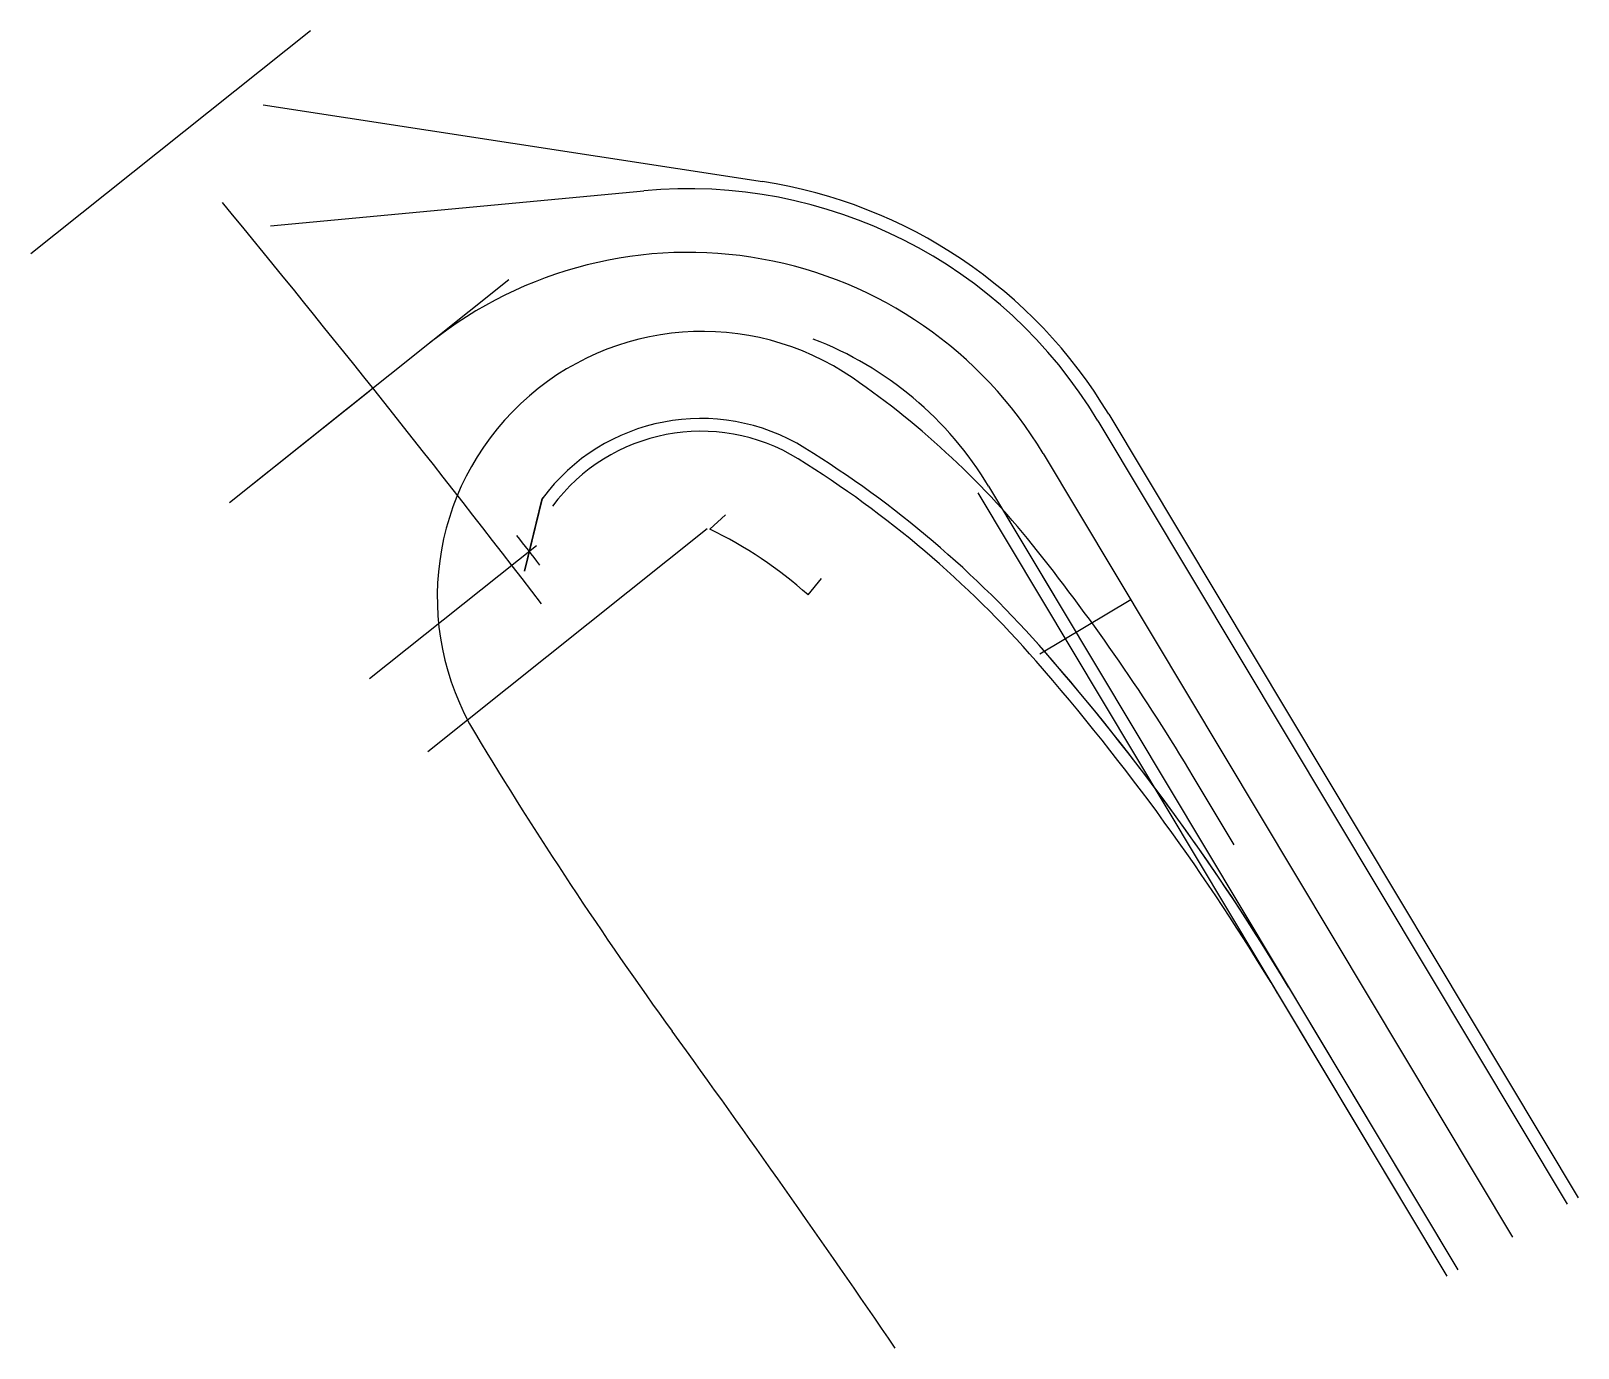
# Model space of a CAD drawing. Extents: x 268557.5 to 268630.4, y 5769850.5 to 5769912.6.
import ezdxf

# ---------------------------------------------------------------- set-up
doc = ezdxf.new("R2010")
doc.units = 0
for name, color, linetype in [('_CIVIL_CONSTRUCTION', 7, 'Continuous'), ('Default', 7, 'Continuous'), ('EARTHWORKS_BATTER_LINE', 7, 'Continuous'), ('ROAD_SHOULDER', 7, 'Continuous'), ('ROAD_VERGE1', 7, 'Continuous'), ('SURFACE_EXISTING_VA', 7, 'Continuous'), ('TEMPLATE_ITL_DNC', 7, 'Continuous')]:
    doc.layers.add(name, color=color, linetype=linetype)

msp = doc.modelspace()

# ---------------------------------------------------------------- linework, layer by layer
at = {"layer": '_CIVIL_CONSTRUCTION'}
for p, q in [((268570.697, 5769912.587), (268557.529, 5769902.091)), ((268580.046, 5769900.857), (268566.878, 5769890.361)), ((268602.65, 5769891.134), (268606.771, 5769884.254)), ((268602.65, 5769891.134), (268606.771, 5769884.254)), ((268589.395, 5769889.127), (268576.227, 5769878.631)), ((268609.345, 5769885.795), (268605.056, 5769883.226))]:
    msp.add_line(p, q, dxfattribs=at)
for centre, radius, start, end in [((268019.478, 5769454.066), 708.65, 37.513425, 39.466998), ((268019.478, 5769454.066), 708.65, 37.513425, 39.466998), ((268588.495, 5769882.655), 16.5, 30.92327, 69.08966), ((268588.495, 5769882.655), 16.5, 30.92327, 69.08966)]:
    msp.add_arc(centre, radius, start, end, dxfattribs=at)
at = {"layer": 'Default'}
for p, q in [((268568.462, 5769909.098), (268591.998, 5769905.488)), ((268568.809, 5769903.409), (268586.397, 5769905.057)), ((268573.462, 5769895.609), (268566.878, 5769890.361)), ((268607.797, 5769894.217), (268629.905, 5769857.312)), ((268608.312, 5769894.526), (268630.419, 5769857.621)), ((268605.223, 5769892.676), (268627.331, 5769855.771)), ((268602.65, 5769891.134), (268624.757, 5769854.229)), ((268580.784, 5769887.131), (268581.614, 5769890.553)), ((268602.135, 5769890.826), (268624.243, 5769853.921)), ((268589.507, 5769889.12), (268590.253, 5769889.786)), ((268581.347, 5769888.338), (268573.485, 5769882.072)), ((268594.145, 5769886.016), (268594.775, 5769886.792))]:
    msp.add_line(p, q, dxfattribs=at)
for centre, radius, start, end in [((268588.495, 5769882.655), 23.1, 30.92327, 81.27918), ((268588.495, 5769882.655), 22.5, 30.92327, 95.35089), ((268588.495, 5769882.655), 19.5, 30.92327, 128.55598), ((268567.647, 5769850.44), 50, 41.07566, 58.19702), ((268023.847, 5769457.511), 704.136, 37.629797, 37.773354)]:
    msp.add_arc(centre, radius, start, end, dxfattribs=at)
at = {"layer": 'EARTHWORKS_BATTER_LINE'}
msp.add_line((268614.22, 5769874.243), (268612.292, 5769877.463), dxfattribs=at)
for centre, radius, start, end in [((268589.172, 5769885.931), 12.5, 55.45045, 211.08976), ((268573.576, 5769863.281), 40, 38.32527, 55.45045), ((268526.506, 5769826.074), 100, 30.92327, 38.32527), ((268749.739, 5769982.752), 200, 211.08976, 215.90369), ((268019.572, 5769454.128), 701.437, 34.412203, 35.903688)]:
    msp.add_arc(centre, radius, start, end, dxfattribs=at)
at = {"layer": 'ROAD_SHOULDER'}
msp.add_line((268581.629, 5769890.613), (268580.784, 5769887.131), dxfattribs=at)
at = {"layer": 'ROAD_VERGE1'}
for centre, radius, start, end in [((268589.096, 5769885.029), 9.3, 58.19702, 143.56406), ((268522.417, 5769811.017), 110, 30.92327, 41.45223)]:
    msp.add_arc(centre, radius, start, end, dxfattribs=at)
at = {"layer": 'SURFACE_EXISTING_VA'}
for p, q in [((268568.809, 5769903.409), (268586.397, 5769905.057)), ((268607.797, 5769894.217), (268629.905, 5769857.312)), ((268616.266, 5769867.236), (268624.243, 5769853.921)), ((268616.781, 5769867.544), (268624.757, 5769854.229))]:
    msp.add_line(p, q, dxfattribs=at)
for centre, radius, start, end in [((268588.495, 5769882.655), 22.5, 30.92326, 95.3509), ((268589.096, 5769885.029), 9.3, 58.19702, 143.56406), ((268589.096, 5769885.029), 8.7, 58.19702, 143.56406), ((268567.647, 5769850.44), 49.4, 41.07566, 58.19702), ((268567.647, 5769850.44), 50, 41.07566, 58.19702), ((268522.417, 5769811.017), 109.4, 30.92327, 41.07566), ((268522.417, 5769811.017), 110, 30.92327, 41.07566)]:
    msp.add_arc(centre, radius, start, end, dxfattribs=at)
at = {"layer": 'TEMPLATE_ITL_DNC'}
msp.add_arc((268580.809, 5769871.111), 20, 48.17982, 64.22132, dxfattribs=at)

doc.saveas('drawing.dxf')
